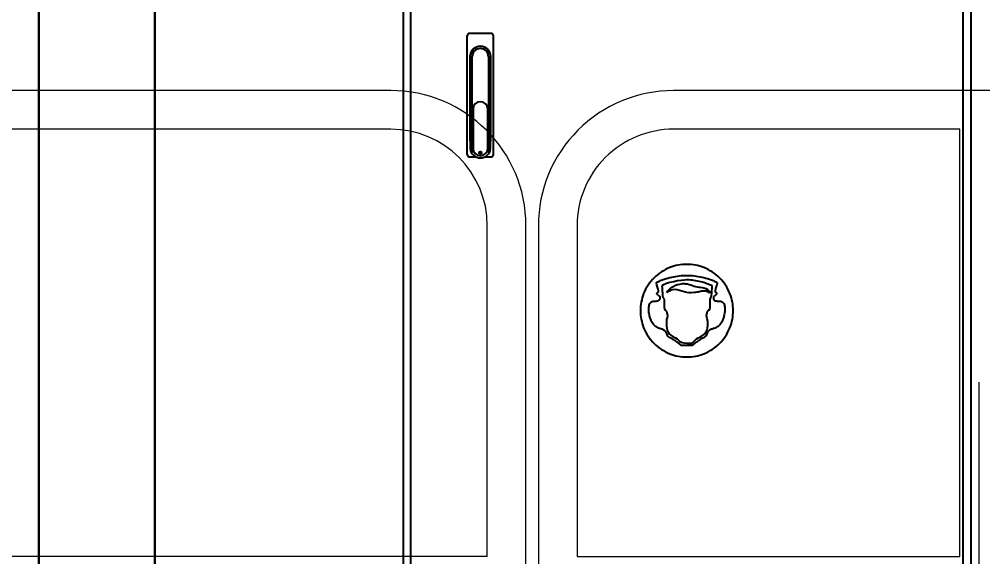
# Model space of a CAD drawing. Header units: millimetres. Extents: x 0 to 87554, y -20854 to 20404.
# Drawn here: x 48473 to 49719, y -5076 to -4380 of the extents above; entities that cross this region are included whole.
import ezdxf

# ---------------------------------------------------------------- set-up
doc = ezdxf.new("R2010")
doc.units = ezdxf.units.MM
doc.layers.get('0').update_dxf_attribs({"lineweight": 15})
doc.layers.get('Defpoints').update_dxf_attribs({"lineweight": 15})
for name, color, linetype in [('4215-12653_3_0', 7, 'Continuous'), ('4215-12661_1_0', 7, 'Continuous'), ('8SJ_MS839_0210_0', 7, 'Continuous'), ('MS840-1-F____-76922_0', 7, 'Continuous'), ('MS840-1-F____-80589_0', 7, 'Continuous')]:
    doc.layers.add(name, color=color, linetype=linetype)
doc.layers.add('AM_0', color=7, linetype='Continuous', lineweight=30)
doc.layers.add('THICK', color=7, linetype='Continuous', lineweight=0)
doc.styles.add('TH_GBDIM', font='romans.shx', dxfattribs={"width": 0.8, "bigfont": 'gbcbig.shx'})
doc.dimstyles.new('TH_GBDIM', dxfattribs={"dimscale": 42, "dimtxt": 3, "dimasz": 3, "dimexe": 1.2, "dimexo": 0, "dimgap": 1, "dimtad": 1, "dimdec": 1, "dimlfac": -1.5, "dimdsep": 46, "dimtxsty": 'TH_GBDIM', "dimcen": 2.5, "dimclrd": 130, "dimclre": 130, "dimclrt": 3, "dimadec": 0, "dimazin": 2, "dimtfac": 0.714286, "dimtdec": 1, "dimtmove": 0, "dimatfit": 3, "dimfxl": 1, "dimtolj": 1, "dimtzin": 0, "dimlwd": -1, "dimlwe": -1, "dimarcsym": 0})

# ---------------------------------------------------------------- blocks, each defined once
blk = doc.blocks.new('*D93')
at = {"color": 130}
for p, q in [((47054.5, -4647.7), (47054.5, -4132.8)), ((48498.5, -4366.9), (48498.5, -4132.8)), ((47180.5, -4183.2), (48372.5, -4183.2))]:
    blk.add_line(p, q, dxfattribs=at)
at = {"color": 130, "lineweight": -3}
for points in [[(47180.5, -4162.2), (47180.5, -4204.2), (47054.5, -4183.2)], [(48372.5, -4162.2), (48372.5, -4204.2), (48498.5, -4183.2)]]:
    blk.add_solid(points, dxfattribs=at)
at = {"layer": 'Defpoints', "color": 0, "lineweight": -3}
for p in [(48498.5, -4183.2), (48498.5, -4366.9, 19235.7), (47054.5, -4647.7, 19235.7)]:
    blk.add_point(p, dxfattribs=at)
at = {"color": 3, "insert": (47776.5, -4078.2), "char_height": 126, "attachment_point": 5, "style": 'TH_GBDIM'}
blk.add_mtext('\\A1;1444', dxfattribs=at)
blk = doc.blocks.new('y5i76i7676')
at = {"color": 7, "linetype": 'Continuous'}
for p, q in [((950546.8, -64551.6, 19235.7), (948772.8, -64551.6, 19235.7)), ((950546.8, -64601.6, 19235.7), (949684.8, -64601.6, 19235.7)), ((950671.8, -65154.6, 19235.7), (950671.8, -64726.6, 19235.7)), ((950721.8, -65604.6, 19235.7), (950721.8, -64726.6, 19235.7)), ((950671.8, -65154.6, 19235.7), (949684.8, -65154.6, 19235.7))]:
    blk.add_line(p, q, dxfattribs=at)
for points in [[(951877.8, -64726.6, 0.414214), (951702.8, -64551.6), (950912.8, -64551.6, 0.414214), (950737.8, -64726.6), (950737.8, -65704.6), (951877.8, -65704.6)], [(950787.8, -65154.6), (951282.8, -65154.6), (951282.8, -64601.6), (950912.8, -64601.6, 0.414214), (950787.8, -64726.6)]]:
    blk.add_lwpolyline(points, format="xyb", close=True)
for radius in [175, 125]:
    blk.add_arc((950546.8, -64726.6, 19235.7), radius, 0, 90, dxfattribs=at)
blk = doc.blocks.new('e4tggg')
at = {"layer": '4215-12653_3_0', "color": 87, "linetype": 'Continuous'}
for p, q in [((-177.4, -716.7), (-177.4, -1712.2)), ((557, -1712.2), (557, -716.7))]:
    blk.add_line(p, q, dxfattribs=at)
at = {"layer": '4215-12661_1_0', "color": 87, "linetype": 'Continuous'}
for p, q in [((-167.7, -1712.2), (-167.7, 300.8)), ((546.3, 300.8), (546.3, -1712.2)), ((187.2, -1077.5), (182.8, -1077.5))]:
    blk.add_line(p, q, dxfattribs=at)
for points, knots in [([(249.3, -1112.2), (249.3, -1104.7), (246.3, -1089), (232.9, -1068.6), (212.6, -1055.2), (189.3, -1050.8), (166.1, -1055.2), (145.7, -1068.6), (132.3, -1089), (129.3, -1104.7), (129.3, -1112.2)], [0, 0, 0, 0, 0.119993, 0.250002, 0.380017, 0.500018, 0.62001, 0.750015, 0.880025, 1, 1, 1, 1]), ([(154.8, -1096.8), (154.8, -1096.5), (154.9, -1096), (155, -1095.1), (154.8, -1094.2), (154, -1093.5), (153.1, -1092.9), (152.3, -1092.4), (151.8, -1091.9), (151.4, -1091.4), (151, -1090.8), (150.7, -1090.2), (150.6, -1089.5), (151.1, -1088.8), (151.8, -1088.4), (152.4, -1088), (152.6, -1087.6), (152.8, -1087.3), (152.7, -1086.6), (152.6, -1085.6), (152, -1083.2), (151.1, -1080.4), (150.4, -1078.1), (150.2, -1077.4), (150.1, -1077), (150.1, -1076.5), (150.2, -1075.9), (150.8, -1075.2), (151.6, -1074.9), (153.1, -1074.2), (155.9, -1073), (161.6, -1070.9), (169.7, -1068.6), (179.4, -1066.9), (189.4, -1066.3), (199.2, -1066.9), (209, -1068.6), (217.1, -1070.9), (222.8, -1073), (225.6, -1074.2), (227.1, -1074.9), (227.6, -1075.1), (227.8, -1075.2)], [0, 0, 0, 0, 0.008148, 0.014496, 0.024379, 0.033387, 0.043183, 0.054231, 0.058105, 0.063229, 0.071437, 0.077478, 0.082167, 0.090576, 0.099412, 0.106565, 0.108124, 0.110472, 0.117207, 0.126846, 0.138525, 0.18874, 0.200092, 0.208065, 0.2092, 0.211535, 0.221465, 0.228828, 0.236589, 0.249468, 0.275035, 0.325445, 0.423937, 0.520035, 0.61378, 0.709484, 0.805189, 0.90379, 0.954256, 0.979846, 0.99274, 1, 1, 1, 1]), ([(227.8, -1075.2), (227.8, -1075.3), (228, -1075.4), (228.4, -1075.9), (228.6, -1076.6), (228.5, -1077.1), (228.4, -1077.6), (228.2, -1078.4), (227.5, -1080.7), (226.5, -1083.6), (226, -1085.9), (225.9, -1086.8), (225.9, -1087.5), (226.1, -1087.7), (226.3, -1088), (226.9, -1088.4), (227.6, -1088.9), (228, -1089.6), (227.9, -1090.3), (227.6, -1091), (227.1, -1091.6), (226.7, -1092), (226.2, -1092.5), (225.5, -1093), (224.6, -1093.5), (223.8, -1094.3), (223.6, -1095.2), (223.7, -1095.9), (223.8, -1096.5), (224.3, -1098.6), (226.7, -1099.7), (230.2, -1099.9), (232.7, -1100), (234.5, -1100.4), (235.3, -1101), (235.8, -1101.3), (236.7, -1102.2), (238, -1104.6), (238.7, -1109.1), (238.3, -1114.6), (237.4, -1119.3), (236.4, -1122.6), (235.7, -1124.5), (235, -1126.1), (234, -1127.9), (232.1, -1130.6), (229, -1133.4), (225.6, -1134.9), (223.1, -1135.7), (220.8, -1136.4), (218.6, -1137.5), (217, -1139), (215.9, -1140.5), (215.2, -1142.1), (214.4, -1144.2), (213.2, -1146.1), (211.7, -1147), (210.6, -1147.5), (209.9, -1147.8), (208.7, -1148.4), (206.3, -1149.8), (203.7, -1151.6), (201.2, -1153.4), (199.7, -1154.6), (198.6, -1155.6), (197.8, -1156.3), (196.9, -1157), (196, -1157.4), (194.7, -1157.5), (192.6, -1157.5), (190.7, -1157.5), (189.3, -1157.5)], [0, 0, 0, 0, 0.000415, 0.006471, 0.014529, 0.01642, 0.018609, 0.0267, 0.036408, 0.07618, 0.085227, 0.092487, 0.097298, 0.098706, 0.100047, 0.106086, 0.11326, 0.120175, 0.12416, 0.12938, 0.136471, 0.140799, 0.143183, 0.152062, 0.159953, 0.167268, 0.17542, 0.180716, 0.183832, 0.187796, 0.229442, 0.251394, 0.272907, 0.291247, 0.293607, 0.297731, 0.306077, 0.323614, 0.365016, 0.412929, 0.460705, 0.482312, 0.500882, 0.510854, 0.525792, 0.552061, 0.594563, 0.629903, 0.645894, 0.661207, 0.692105, 0.705615, 0.716499, 0.735893, 0.752984, 0.77033, 0.791779, 0.796581, 0.801046, 0.810351, 0.830027, 0.870067, 0.890013, 0.905913, 0.91766, 0.926303, 0.932895, 0.945629, 0.95371, 0.96492, 1, 1, 1, 1]), ([(218.6, -1089.5), (218.3, -1089.4), (217.7, -1089), (216.7, -1088), (215.2, -1087.3), (213.4, -1086.9), (211.6, -1086.8), (209.8, -1086.9), (207.8, -1087.2), (205.4, -1087.7), (202.3, -1088.5), (200.1, -1088.8), (198.8, -1088.9)], [0, 0, 0, 0, 0.136538, 0.273076, 0.409613, 0.477882, 0.546151, 0.602882, 0.659613, 0.773076, 0.886538, 1, 1, 1, 1]), ([(189.3, -1157.5), (187.9, -1157.5), (186.1, -1157.5), (183.9, -1157.5), (182.6, -1157.4), (181.7, -1157), (180.8, -1156.3), (180, -1155.6), (178.9, -1154.6), (177.4, -1153.4), (175, -1151.6), (172.3, -1149.8), (169.9, -1148.4), (168.7, -1147.8), (168, -1147.5), (166.9, -1147), (165.4, -1146.1), (164.2, -1144.2), (163.5, -1142.1), (162.7, -1140.5), (161.6, -1139), (160, -1137.5), (157.9, -1136.4), (155.5, -1135.7), (153, -1134.9), (149.6, -1133.4), (146.5, -1130.6), (144.6, -1127.9), (143.7, -1126.1), (142.9, -1124.5), (142.2, -1122.6), (141.2, -1119.3), (140.3, -1114.6), (139.9, -1109.1), (140.6, -1104.6), (142, -1102.2), (142.9, -1101.3), (143.3, -1100.9), (144.2, -1100.4), (146, -1100), (148.5, -1099.9), (152.1, -1099.7), (154.3, -1098.6), (154.8, -1096.8)], [0, 0, 0, 0, 0.04303, 0.056782, 0.066696, 0.082315, 0.0904, 0.100996, 0.115402, 0.1349, 0.159393, 0.208526, 0.232675, 0.244095, 0.249579, 0.255459, 0.281839, 0.303165, 0.324171, 0.348006, 0.361374, 0.377952, 0.415929, 0.434762, 0.45443, 0.497892, 0.550156, 0.582457, 0.600823, 0.613142, 0.63598, 0.662561, 0.721332, 0.780271, 0.831196, 0.852931, 0.863275, 0.868388, 0.871153, 0.893969, 0.92083, 0.947692, 1, 1, 1, 1]), ([(129.3, -1112.2), (129.3, -1119.7), (132.3, -1135.4), (145.7, -1155.8), (166.1, -1169.2), (189.3, -1173.6), (212.6, -1169.2), (232.9, -1155.8), (246.3, -1135.4), (249.3, -1119.7), (249.3, -1112.2)], [0, 0, 0, 0, 0.120009, 0.25001, 0.380017, 0.500009, 0.619996, 0.749999, 0.880007, 1, 1, 1, 1])]:
    blk.add_open_spline(points, degree=3, knots=knots, dxfattribs=at)
for points in [[(189.3, -1072.4), (183.1, -1072.4), (161.2, -1076), (157, -1080.1)], [(157, -1080.1), (157.3, -1084.4), (157.8, -1088.6), (158, -1093)], [(163.7, -1088.6), (165.9, -1082.5), (176.5, -1077.5), (182.8, -1077.5)], [(187.2, -1077.5), (195.2, -1077.5), (198.8, -1081.7), (205, -1081.7)], [(207.4, -1074.7), (201.9, -1073.6), (195.5, -1072.4), (189.3, -1072.4)], [(205, -1081.7), (209, -1081.6), (219.8, -1084), (218.6, -1089.5)], [(222.1, -1079.8), (217.9, -1078.9), (212.9, -1075.8), (207.4, -1074.7)], [(221.2, -1092.6), (221.6, -1088.4), (222.2, -1084.1), (222.1, -1079.8)], [(158, -1093), (158.2, -1095.6), (159.7, -1095.7), (159.9, -1098.1)], [(174.3, -1084.7), (168.5, -1084.8), (168.3, -1086.3), (163.7, -1088.6)], [(185.8, -1087.9), (182.3, -1087.2), (177, -1084.7), (174.3, -1084.7)], [(198.8, -1088.9), (192.9, -1089.2), (191.6, -1089), (185.8, -1087.9)], [(219.4, -1097.6), (219.7, -1095.7), (220.9, -1095.2), (221.2, -1092.6)], [(159.9, -1098.1), (160, -1099.9), (159.8, -1102.8), (159.9, -1104.8)], [(159.9, -1104.8), (160.1, -1115.6), (161.9, -1108.4), (163.7, -1114.7)], [(215.7, -1114.5), (217, -1108.9), (219.4, -1115.2), (219.5, -1104.6)], [(219.5, -1104.6), (219.5, -1102.7), (219.2, -1099.2), (219.4, -1097.6)], [(163.7, -1114.7), (165.5, -1121.2), (162.8, -1121.9), (162.9, -1126.5)], [(216.3, -1125.8), (215.7, -1120.3), (214, -1121.4), (215.7, -1114.5)], [(162.9, -1126.5), (163, -1134.6), (162.9, -1141.6), (171.4, -1145.5)], [(208.5, -1145.2), (215.9, -1141.6), (217.1, -1133.3), (216.3, -1125.8)], [(171.4, -1145.5), (182, -1150.3), (177.4, -1154.1), (190.1, -1154.1)], [(200, -1150.5), (202.5, -1148.1), (205.5, -1146.7), (208.5, -1145.2)], [(190.1, -1154.1), (197.5, -1154.2), (195.3, -1154.9), (200, -1150.5)]]:
    blk.add_open_spline(points, degree=3, dxfattribs=at)
at = {"layer": '8SJ_MS839_0210_0', "color": 87, "linetype": 'Continuous'}
for p, q in [((-87.2, -851.2), (-87.2, -902.1)), ((-68.2, -902.1), (-68.2, -851.2))]:
    blk.add_line(p, q, dxfattribs=at)
blk.add_circle((-77.7, -907.8), 1.65, dxfattribs=at)
for centre, start, end in [((-77.7, -851.2), 0, 180), ((-77.7, -902.1), 180, 0)]:
    blk.add_arc(centre, 9.5, start, end, dxfattribs=at)
at = {"layer": 'AM_0', "color": 87}
for p, q in [((-648.7, -1906.2), (-648.7, 753.8)), ((-498.7, 753.8), (-498.7, -1906.2))]:
    blk.add_line(p, q, dxfattribs=at)
at = {"layer": 'MS840-1-F____-76922_0', "color": 87, "linetype": 'Continuous'}
for p, q in [((-90.9, -891.2), (-90.9, -784.8)), ((-90.8, -781.7), (-90.8, -783.2)), ((-90.8, -783.2), (-90.8, -783.3)), ((-90.8, -783.3), (-90.8, -783.4)), ((-90.8, -783.4), (-90.8, -783.4)), ((-88.2, -905.2), (-88.2, -783.4)), ((-67.2, -783.4), (-67.2, -905.2)), ((-64.5, -783.2), (-64.6, -781.7)), ((-64.5, -783.3), (-64.5, -783.2)), ((-64.5, -783.4), (-64.5, -783.3)), ((-64.5, -783.4), (-64.5, -783.4)), ((-64.4, -784.8), (-64.4, -891.2)), ((-90.8, -892.7), (-90.8, -902.7)), ((-64.5, -902.7), (-64.5, -892.7))]:
    blk.add_line(p, q, dxfattribs=at)
blk.add_circle((-77.7, -907.8), 1.25, dxfattribs=at)
for centre, radius, start, end in [((-77.7, -783.4), 13.2, 7.8078, 172.1923), ((-103.2, -782.7), 12.4, 2.0333, 2.3437), ((-103.9, -782.7), 13.2, 1.8877, 2.0349), ((-77.7, -783.4), 10.5, 0, 180), ((-51.4, -783.2), 13.2, 181.138, 186.8102), ((-77.7, -891.2), 13.2, 180, 186.6837), ((-77.7, -891.2), 13.2, 353.3163, 0), ((-77.7, -901.2), 13.2, 186.6837, 353.3163)]:
    blk.add_arc(centre, radius, start, end, dxfattribs=at)
for points, knots in [([(-90.8, -783.4), (-90.9, -783.6), (-90.9, -784.1), (-90.9, -784.5), (-90.9, -784.8)], [0, 0, 0, 0, 0.393495, 1, 1, 1, 1]), ([(-90.9, -784.8), (-90.9, -784.8), (-90.9, -784.7), (-90.9, -784.5), (-90.8, -784.3), (-90.8, -784.2)], [0, 0, 0, 0, 0.073117, 0.271027, 1, 1, 1, 1]), ([(-90.8, -782.2), (-90.8, -782.1), (-90.8, -781.9), (-90.8, -781.7), (-90.8, -781.7), (-90.8, -781.7)], [0, 0, 0, 0, 0.733566, 0.92943, 1, 1, 1, 1]), ([(-90.8, -783.2), (-90.7, -783), (-90.7, -782.7), (-90.8, -782.4), (-90.8, -782.3)], [0, 0, 0, 0, 0.772267, 1, 1, 1, 1]), ([(-90.8, -784.2), (-90.8, -784.1), (-90.8, -783.9), (-90.8, -783.6), (-90.8, -783.4)], [0, 0, 0, 0, 0.224916, 1, 1, 1, 1]), ([(-64.6, -781.7), (-64.6, -781.7), (-64.6, -781.9), (-64.6, -782.1), (-64.6, -782.6), (-64.6, -783), (-64.6, -783.2)], [0, 0, 0, 0, 0.077684, 0.294373, 0.618063, 1, 1, 1, 1]), ([(-64.6, -783.4), (-64.6, -783.6), (-64.6, -783.9), (-64.6, -784.4), (-64.5, -784.6), (-64.5, -784.8), (-64.4, -784.8)], [0, 0, 0, 0, 0.390593, 0.710773, 0.922643, 1, 1, 1, 1]), ([(-89.7, -906.9), (-89.6, -907), (-89.5, -907.2), (-89.2, -907.5), (-88.8, -907.6), (-88.5, -907.3), (-88.3, -906.8), (-88.2, -906.1), (-88.2, -905.6), (-88.2, -905.2)], [0, 0, 0, 0, 0.114814, 0.215546, 0.305498, 0.411963, 0.548443, 0.696904, 1, 1, 1, 1]), ([(-65.7, -906.9), (-65.8, -907), (-65.9, -907.2), (-66.2, -907.5), (-66.5, -907.6), (-66.9, -907.3), (-67, -906.8), (-67.2, -906.1), (-67.2, -905.6), (-67.2, -905.2)], [0, 0, 0, 0, 0.114809, 0.215539, 0.305483, 0.411954, 0.548441, 0.696904, 1, 1, 1, 1])]:
    blk.add_open_spline(points, degree=3, knots=knots, dxfattribs=at)
for points in [[(-90.8, -783.4), (-90.8, -783.4), (-90.8, -783.3), (-90.8, -783.2)], [(-64.6, -783.2), (-64.6, -783.3), (-64.6, -783.4), (-64.6, -783.4)]]:
    blk.add_open_spline(points, degree=3, dxfattribs=at)
at = {"layer": 'MS840-1-F____-80589_0', "color": 87, "linetype": 'Continuous'}
for p, q in [((-94.7, -910.2), (-94.7, -756.2)), ((-63.7, -753.2), (-91.7, -753.2)), ((-60.7, -910.2), (-60.7, -756.2)), ((-91, -794.4), (-91, -783.2)), ((-90.9, -784.7), (-90.9, -782)), ((-90.5, -779.5), (-90.3, -779.5)), ((-88.2, -775.4), (-88.5, -775.4)), ((-66.9, -775.4), (-67.2, -775.4)), ((-65.1, -779.5), (-64.9, -779.5)), ((-64.4, -794.4), (-64.4, -783.2)), ((-91, -791), (-90.9, -791)), ((-91, -794.4), (-90.9, -794.4)), ((-64.4, -786.9), (-64.4, -786.9)), ((-64.4, -791), (-64.4, -791)), ((-64.4, -794.4), (-64.4, -794.4)), ((-91.1, -867), (-91.1, -892.3)), ((-64.3, -892.3), (-64.3, -867)), ((-91.7, -913.2), (-83.2, -913.2)), ((-72.2, -913.2), (-63.7, -913.2))]:
    blk.add_line(p, q, dxfattribs=at)
for centre, radius, start, end in [((-91.7, -756.2), 3, 90, 180), ((-63.7, -756.2), 3, 0, 90), ((-77.7, -783.2), 13.3, 0, 180), ((-477.1, -785), 386.2, 359.1147, 359.6737), ((-78.2, -892.3), 12.8, 180.0043, 181.943), ((-78.1, -892.3), 13, 181.9425, 189.8567), ((-77.3, -892.3), 13, 350.1452, 358.0603), ((-77.1, -892.3), 12.8, 358.0562, 359.9956), ((-91.7, -910.2), 3, 180, 270), ((-63.7, -910.2), 3, 270, 0)]:
    blk.add_arc(centre, radius, start, end, dxfattribs=at)
for points in [[(-91.1, -867), (-91.1, -867.1), (-91, -867.3), (-90.9, -867.4)], [(-64.4, -867.4), (-64.4, -867.3), (-64.3, -867.1), (-64.3, -867)]]:
    blk.add_open_spline(points, degree=3, dxfattribs=at)

msp = doc.modelspace()

# ---------------------------------------------------------------- linework, layer by layer
at = {"layer": 'THICK', "color": 6}
msp.add_line((49714.46, -5509.679, 19235.731), (49714.46, -4850.078, 19235.731), dxfattribs=at)

# ---------------------------------------------------------------- block references
at = {"lineweight": -3}
msp.add_blockref('e4tggg', (49147.147, -3645.479, 19235.731), dxfattribs=at)
at = {"layer": 'THICK', "lineweight": -3}
msp.add_blockref('y5i76i7676', (-901593.344, 60078.863), dxfattribs=at)

# ---------------------------------------------------------------- dimensions: what is measured, and where the dimension line sits
dim = msp.add_linear_dim(base=(48498.458, -4183.191), p1=(47054.46, -4647.715, 19235.731), p2=(48498.458, -4366.879, 19235.731), dimstyle='TH_GBDIM', override={"dimdec": 0})
dim.commit()
dim.dimension.update_dxf_attribs({"geometry": '*D93', "text_midpoint": (47776.459, -4078.191)})

doc.saveas('drawing.dxf')
